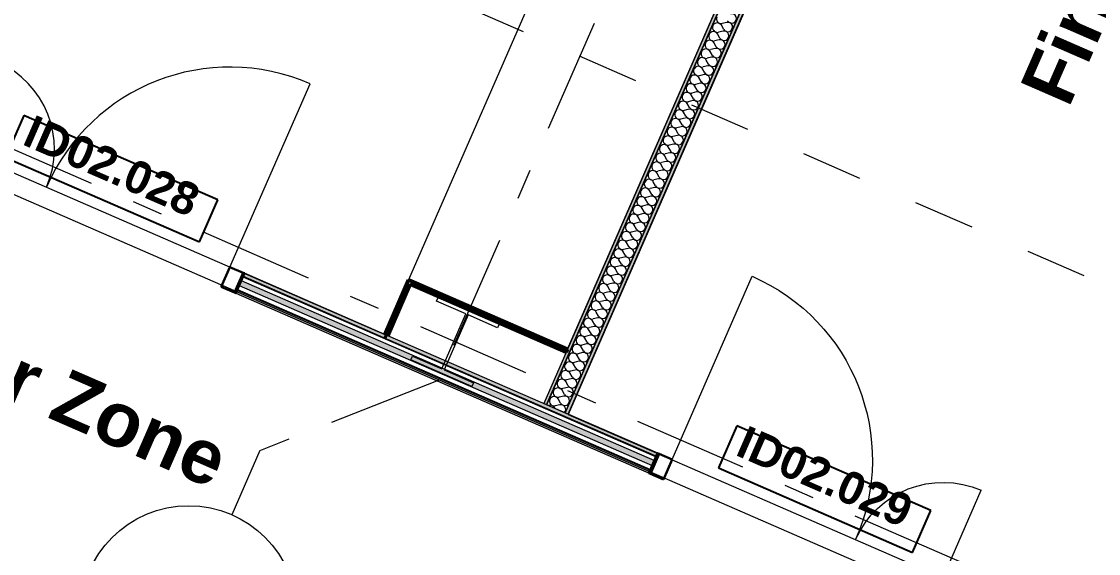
# Model space of a CAD drawing. Header units: millimetres. Extents: x -37281 to 954596, y -59787 to 956680.
# Drawn here: x 859910 to 864880, y -33554 to -31096 of the extents above; entities that cross this region are included whole.
import ezdxf
from ezdxf.enums import TextEntityAlignment as Align

# ---------------------------------------------------------------- set-up
doc = ezdxf.new("R2010")
doc.units = ezdxf.units.MM
doc.header["$MEASUREMENT"] = 0
doc.linetypes.add('Dashed', pattern=[564.444447, 282.222223, -282.222223])
doc.linetypes.add('Double Dashed', pattern=[1093.611073, 529.166651, -211.666656, 141.111112, -211.666656])
for name, color, linetype in [('A-25-M_Wall_Int', 7, 'Continuous'), ('A-95-MC_Marker_Section_P2.Marker', 7, 'Continuous'), ('COLUMN.IFC Import', 7, 'Continuous'), ('New_A-05-M_Gross_Int_Circulation', 7, 'Continuous'), ('New_A-15-MG_Structural_Grid_Phase_2', 7, 'Continuous'), ('New_A-25-M_Wall_Int', 7, 'Continuous'), ('New_A-35-M_FFE-Zone', 7, 'Continuous'), ('New_A-35-M_FFE_Fixed', 7, 'Continuous'), ('New_ArchiCAD Door Markers', 7, 'Continuous'), ('New_ArchiCAD Doors', 7, 'Continuous')]:
    doc.layers.add(name, color=color, linetype=linetype)
for name, color, linetype, lineweight, true_color in [('A-25-M_Wall_Int_Pen_No__107', 7, 'Continuous', 15, 0xa6a6a6), ('A-25-M_Wall_Int_Pen_No__27', 7, 'Continuous', 50, 0x2a2a2a), ('New_A-05-M_Gross_Int_Circulation_Pen_No__74', 7, 'Continuous', 20, 0x606060), ('New_A-15-MG_Structural_Grid_Phase_2_Pen_No__222', 7, 'Continuous', 13, 0x65af33), ('New_A-25-M_Wall_Int_Pen_No__107', 7, 'Continuous', 15, 0xa6a6a6), ('New_A-35-M_FFE-Zone_Pen_No__74', 7, 'Continuous', 20, 0x606060), ('New_A-35-M_FFE_Fixed_Pen_No__64', 7, 'Continuous', 20, 0x606060), ('New_ArchiCAD Doors_Pen_No__43', 7, 'Continuous', 30, 0x444444), ('New_ArchiCAD Doors_Pen_No__63', 7, 'Continuous', 20, 0x606060)]:
    doc.layers.add(name, color=color, linetype=linetype, lineweight=lineweight, true_color=true_color)
for name, color, linetype, lineweight in [('A-95-MC_Marker_Section_P2.Marker_Pen_No__1', 7, 'Continuous', 13), ('COLUMN.IFC Import_Pen_No__2', 8, 'Continuous', 15), ('New_A-25-M_Wall_Int_Pen_No__1', 7, 'Continuous', 13), ('New_ArchiCAD Door Markers_Pen_No__1', 7, 'Continuous', 13), ('New_ArchiCAD Door Markers_Pen_No__5', 7, 'Continuous', 25), ('New_ArchiCAD Doors_Pen_No__1', 7, 'Continuous', 13), ('New_ArchiCAD Zone Stamps_Pen_No__9', 7, 'Continuous', 13)]:
    doc.layers.add(name, color=color, linetype=linetype, lineweight=lineweight)
doc.styles.add('GENERATED_STYLE_1', font='')
doc.styles.add('GENERATED_STYLE_2', font='')
doc.styles.add('GENERATED_STYLE_3', font='')
doc.styles.add('GENERATED_STYLE_4', font='')
doc.styles.get('GENERATED_STYLE_1').set_extended_font_data('Swis721 BT', bold=True)
doc.styles.get('GENERATED_STYLE_2').set_extended_font_data('Arial', bold=True)
doc.styles.get('GENERATED_STYLE_3').set_extended_font_data('Arial')
doc.styles.get('GENERATED_STYLE_4').set_extended_font_data('Swis721 BT')

# ---------------------------------------------------------------- blocks, each defined once
blk = doc.blocks.new('P2 Gross Second Floor Zone_SF01_61_2', base_point=(857454.4, -35091.6))
at = {"layer": 'New_ArchiCAD Zone Stamps_Pen_No__9'}
for tag, height, style, p in [('ROOM_NAME', 250, 'GENERATED_STYLE_2', (856494.7, -31111.8)), ('ROOM_NUMBER', 200, 'GENERATED_STYLE_3', (856306.3, -31532.5)), ('measuredAreaCode', 200, 'GENERATED_STYLE_3', (856149.2, -31892.6)), ('DUMMY_649', 200, 'GENERATED_STYLE_3', (856456.6, -32026.7)), ('DUMMY_650', 200, 'GENERATED_STYLE_3', (857295.5, -32392.4)), ('DUMMY_651', 133.3, 'GENERATED_STYLE_3', (857574.8, -32499))]:
    blk.add_attdef(tag, text='', height=height, rotation=336.4404, dxfattribs=dict(at, style=style)).set_placement(p, align=Align.TOP_LEFT)
blk = doc.blocks.new('Corridor 01- Second_INB 2350_68_2', base_point=(872831.4, -39020.1))
at = {"layer": 'New_A-05-M_Gross_Int_Circulation_Pen_No__74', "linetype": 'Continuous'}
blk.add_line((879407.8, -40414), (858085.4, -31116.4), dxfattribs=at)
at = {"layer": 'New_ArchiCAD Zone Stamps_Pen_No__9'}
for tag, height, style, p in [('ROOM_NAME', 250, 'GENERATED_STYLE_2', (871780.1, -37365.2)), ('zoneNameLine2', 250, 'GENERATED_STYLE_2', (871591.7, -37797.4)), ('ROOM_NUMBER', 200, 'GENERATED_STYLE_3', (871403.3, -38218.1)), ('measuredAreaCode', 200, 'GENERATED_STYLE_3', (871246.2, -38578.2)), ('ROOM_HOLES_PRM', 200, 'GENERATED_STYLE_3', (871553.6, -38712.2)), ('DUMMY_649', 200, 'GENERATED_STYLE_3', (872043, -38925.6)), ('DUMMY_650', 133.3, 'GENERATED_STYLE_3', (872322.3, -39032.1))]:
    blk.add_attdef(tag, text='', height=height, rotation=336.4404, dxfattribs=dict(at, style=style)).set_placement(p, align=Align.TOP_LEFT)
blk = doc.blocks.new('Physics Lab_INB 2301_70_2', base_point=(860961, -30238.9))
at = {"layer": 'New_A-35-M_FFE-Zone_Pen_No__74', "linetype": 'Continuous'}
for p, q in [((862429.4, -32609.5), (864074.1, -28837.6)), ((858363.9, -31136.9), (861586.1, -32541.9)), ((861586.1, -32541.9), (861696.1, -32289.7)), ((861696.1, -32289.7), (862429.4, -32609.5))]:
    blk.add_line(p, q, dxfattribs=at)
at = {"layer": 'New_ArchiCAD Zone Stamps_Pen_No__9'}
for tag, height, style, p in [('ROOM_NAME', 250, 'GENERATED_STYLE_2', (860503.2, -28842.9)), ('zoneNameLine2', 250, 'GENERATED_STYLE_2', (860314.8, -29275)), ('ROOM_NUMBER', 200, 'GENERATED_STYLE_3', (860126.4, -29695.7)), ('measuredAreaCode', 200, 'GENERATED_STYLE_3', (859969.3, -30055.8)), ('DUMMY_649', 200, 'GENERATED_STYLE_3', (860276.7, -30189.9)), ('DUMMY_650', 200, 'GENERATED_STYLE_3', (860766.1, -30403.2)), ('DUMMY_651', 133.3, 'GENERATED_STYLE_3', (861045.4, -30509.8))]:
    blk.add_attdef(tag, text='', height=height, rotation=336.4404, dxfattribs=dict(at, style=style)).set_placement(p, align=Align.TOP_LEFT)
blk = doc.blocks.new('Final Year Project Area_INB 2304_72_2', base_point=(865739.7, -28649))
at = {"layer": 'New_A-35-M_FFE-Zone_Pen_No__74', "linetype": 'Continuous'}
for p, q in [((866709.2, -23104.8), (862433.1, -32911.2)), ((862433.1, -32911.2), (865334.3, -34176.3))]:
    blk.add_line(p, q, dxfattribs=at)
at = {"layer": 'New_ArchiCAD Zone Stamps_Pen_No__9'}
for tag, height, style, p in [('zoneNameLine2', 250, 'GENERATED_STYLE_2', (864945.2, -31588.2)), ('ROOM_NAME', 250, 'GENERATED_STYLE_2', (864513, -31399.8)), ('DUMMY_650', 200, 'GENERATED_STYLE_3', (866084.8, -31125.5)), ('measuredAreaCode', 200, 'GENERATED_STYLE_3', (865737.4, -31922.2)), ('ROOM_NUMBER', 200, 'GENERATED_STYLE_3', (865377.3, -31765.2)), ('DUMMY_651', 133.3, 'GENERATED_STYLE_3', (866206.6, -30831)), ('DUMMY_649', 200, 'GENERATED_STYLE_3', (865871.4, -31614.8))]:
    blk.add_attdef(tag, text='', height=height, rotation=66.4404, dxfattribs=dict(at, style=style)).set_placement(p, align=Align.TOP_LEFT)
blk = doc.blocks.new('Laboratory Workstation_14')
at = {"layer": 'New_A-35-M_FFE_Fixed_Pen_No__64', "linetype": 'Continuous'}
for p, q in [((1814.9, 800), (0, 800)), ((0, 800), (0, 0)), ((1814.9, 0), (1814.9, 800)), ((0, 0), (1814.9, 0))]:
    blk.add_line(p, q, dxfattribs=at)
blk = doc.blocks.new('*X1015', base_point=(864302.5, 0))
at = {"layer": 'New_A-25-M_Wall_Int_Pen_No__107', "linetype": 'Continuous'}
blk.add_hatch(color=256, dxfattribs=at).paths.add_polyline_path([(857062.8, -33366.5), (857063.3, -33367.8), (857650.7, -33624), (857660.7, -33601.1), (857072.4, -33344.5)])
blk = doc.blocks.new('*X1016', base_point=(864302.5, 0))
at = {"layer": 'New_A-25-M_Wall_Int_Pen_No__107', "linetype": 'Continuous'}
blk.add_hatch(color=256, dxfattribs=at).paths.add_polyline_path([(859319.8, -34324.5), (859309.8, -34347.4), (860021.5, -34657.8), (860031.5, -34634.8)])
blk = doc.blocks.new('*X1017', base_point=(864302.5, 0))
at = {"layer": 'New_A-25-M_Wall_Int_Pen_No__107', "linetype": 'Continuous'}
blk.add_hatch(color=256, dxfattribs=at).paths.add_polyline_path([(857072.4, -33344.5), (857050.4, -33334.9), (857062.8, -33366.5)])
blk = doc.blocks.new('Double Door 19_3')
at = {"layer": 'New_ArchiCAD Doors_Pen_No__1', "linetype": 'Continuous'}
for p, q in [((-905, 0), (-905, -15)), ((905, 0), (905, -15)), ((-905, -15), (-905, -18)), ((-905, -18), (-905, -38)), ((-905, -38), (-905, -63)), ((905, -15), (905, -18)), ((905, -18), (905, -38)), ((905, -38), (905, -63)), ((-905, -63), (-905, -82)), ((-905, -82), (-905, -85)), ((-905, -85), (-905, -100)), ((905, -63), (905, -82)), ((905, -82), (905, -85)), ((905, -85), (905, -100))]:
    blk.add_line(p, q, dxfattribs=at)
at = {"layer": 'New_ArchiCAD Doors_Pen_No__43', "linetype": 'Continuous'}
for p, q in [((-898, 0), (-905, 0)), ((-905, 0), (-905, -100)), ((-832, 0), (-898, 0)), ((-898, 0), (-898, -100)), ((-832, -100), (-832, 0)), ((898, 0), (832, 0)), ((832, 0), (832, -100)), ((898, 0), (905, 0)), ((898, -100), (898, 0)), ((905, 0), (905, -100)), ((-898, -100), (-905, -100)), ((-898, -100), (-832, -100)), ((832, -100), (898, -100)), ((898, -100), (905, -100))]:
    blk.add_line(p, q, dxfattribs=at)
at = {"layer": 'New_ArchiCAD Doors_Pen_No__63', "linetype": 'Continuous'}
for p, q in [((-832, 0), (-70.8, 335.9)), ((832, 0), (70.8, 335.9)), ((-832, 0), (832, 0)), ((832, -100), (-832, -100))]:
    blk.add_line(p, q, dxfattribs=at)
for centre, start, end in [((-832, 0), 0, 23.8122), ((832, 0), 156.1878, 180)]:
    blk.add_arc(centre, 832, start, end, dxfattribs=at)
blk = doc.blocks.new('Door Stamp 17_14')
at = {"layer": 'New_ArchiCAD Door Markers_Pen_No__5', "linetype": 'Continuous'}
for p, q in [((488.6, -160), (-488.6, -160)), ((-488.6, -160), (-488.6, -371.8)), ((488.6, -371.8), (488.6, -160)), ((-488.6, -371.8), (488.6, -371.8)), ((-488.6, -371.8), (488.6, -371.8))]:
    blk.add_line(p, q, dxfattribs=at)
at = {"layer": 'New_ArchiCAD Door Markers_Pen_No__1', "style": 'GENERATED_STYLE_1'}
blk.add_attdef('AC_WIDO_ID', text='', height=150, dxfattribs=at).set_placement((-429.7, -327), align=Align.BOTTOM_LEFT)
blk = doc.blocks.new('Wall_313_2', base_point=(856990.8, -33376.6))
at = {"layer": 'A-25-M_Wall_Int_Pen_No__107', "linetype": 'Continuous'}
for points in [[(857030.8, -33284.9), (857038.5, -33304.7), (857044.5, -33290.9)], [(857074.7, -33396.8), (857082.5, -33416.6), (857088.5, -33402.8)]]:
    blk.add_hatch(color=256, dxfattribs=at).paths.add_polyline_path(points)
at = {"layer": 'A-25-M_Wall_Int_Pen_No__107', "linetype": 'Continuous', "lineweight": 0, "true_color": 0x535353}
for points in [[(857038.5, -33304.7), (857040.1, -33308.6), (857041.3, -33305.9)], [(857073.2, -33392.9), (857074.7, -33396.8), (857075.9, -33394.1)]]:
    blk.add_hatch(color=251, dxfattribs=at).paths.add_polyline_path(points)
at = {"layer": 'New_A-25-M_Wall_Int_Pen_No__107', "linetype": 'Continuous'}
for points in [[(857044.5, -33290.9), (857038.5, -33304.7), (857669.9, -33580), (857675.9, -33566.2)], [(857082.5, -33416.6), (857635.9, -33657.9), (857641.9, -33644.1), (857088.5, -33402.8)], [(859329, -34303.4), (860040.7, -34613.8), (860046.7, -34600), (859335, -34289.7)], [(859301, -34367.6), (859295, -34381.3), (860006.7, -34691.7), (860012.7, -34677.9)]]:
    blk.add_hatch(color=256, dxfattribs=at).paths.add_polyline_path(points)
at = {"layer": 'New_A-25-M_Wall_Int_Pen_No__107', "linetype": 'Continuous', "lineweight": 0, "true_color": 0x535353}
for points in [[(857040.1, -33308.6), (857668.7, -33582.7), (857669.9, -33580), (857041.3, -33305.9)], [(857074.7, -33396.8), (857641.9, -33644.1), (857643.1, -33641.4), (857075.9, -33394.1)], [(859327.8, -34306.2), (860039.5, -34616.5), (860040.7, -34613.8), (859329, -34303.4)], [(859301, -34367.6), (860012.7, -34677.9), (860013.9, -34675.2), (859302.2, -34364.8)]]:
    blk.add_hatch(color=251, dxfattribs=at).paths.add_polyline_path(points)
at = {"layer": 'New_A-25-M_Wall_Int_Pen_No__1', "linetype": 'Continuous'}
for p, q in [((857041.3, -33305.9), (857038.5, -33304.7)), ((857057.5, -33316.2), (857040.1, -33308.6)), ((857669.9, -33580), (857041.3, -33305.9)), ((857072.4, -33344.5), (857050.4, -33334.9)), ((857668.7, -33582.7), (857057.5, -33316.2)), ((857660.7, -33601.1), (857072.4, -33344.5)), ((857080.7, -33375.4), (857063.3, -33367.8)), ((857075.9, -33394.1), (857073.2, -33392.9)), ((857088.5, -33402.8), (857074.7, -33396.8)), ((857643.1, -33641.4), (857075.9, -33394.1)), ((857650.7, -33624), (857080.7, -33375.4)), ((857641.9, -33644.1), (857088.5, -33402.8)), ((857668.7, -33582.7), (857660.7, -33601.1)), ((857669.9, -33580), (857668.7, -33582.7)), ((857675.9, -33566.2), (857669.9, -33580)), ((857641.9, -33644.1), (857635.9, -33657.9)), ((857643.1, -33641.4), (857641.9, -33644.1)), ((857650.7, -33624), (857643.1, -33641.4)), ((857660.7, -33601.1), (857650.7, -33624)), ((859335, -34289.7), (859329, -34303.4)), ((859319.8, -34324.5), (859309.8, -34347.4)), ((859327.8, -34306.2), (859319.8, -34324.5)), ((860031.5, -34634.8), (859319.8, -34324.5)), ((859329, -34303.4), (859327.8, -34306.2)), ((860039.5, -34616.5), (859327.8, -34306.2)), ((860040.7, -34613.8), (859329, -34303.4)), ((859301, -34367.6), (859295, -34381.3)), ((859302.2, -34364.8), (859301, -34367.6)), ((860012.7, -34677.9), (859301, -34367.6)), ((859309.8, -34347.4), (859302.2, -34364.8)), ((860013.9, -34675.2), (859302.2, -34364.8)), ((860021.5, -34657.8), (859309.8, -34347.4))]:
    blk.add_line(p, q, dxfattribs=at)
at = {"layer": 'New_A-25-M_Wall_Int_Pen_No__1', "linetype": 'Continuous', "flags": 128}
for points in [[(857030.8, -33284.9), (857044.5, -33290.9)], [(857675.9, -33566.2), (857044.5, -33290.9)], [(857082.5, -33416.6), (857635.9, -33657.9)], [(860046.7, -34600), (859335, -34289.7)], [(859295, -34381.3), (860006.7, -34691.7)], [(860031.5, -34634.8), (860021.5, -34657.8)], [(860039.5, -34616.5), (860031.5, -34634.8)], [(860040.7, -34613.8), (860039.5, -34616.5)], [(860046.7, -34600), (860040.7, -34613.8)], [(860012.7, -34677.9), (860006.7, -34691.7)], [(860013.9, -34675.2), (860012.7, -34677.9)], [(860021.5, -34657.8), (860013.9, -34675.2)]]:
    blk.add_lwpolyline(points, dxfattribs=at)
at = {"layer": 'New_A-25-M_Wall_Int', "color": 250, "lineweight": 50, "true_color": 0x2a2a2a}
for name in ['*X1017', '*X1015', '*X1016']:
    blk.add_blockref(name, (864302.5, 0), dxfattribs=at)
at = {"layer": 'New_ArchiCAD Door Markers'}
ref = blk.add_blockref('Door Stamp 17_14', (858505.4, -33927.9), dxfattribs=dict(at, rotation=336.4404115839981))
ref.add_attrib('AC_WIDO_ID', 'ID02.041', dxfattribs={"layer": 'New_ArchiCAD Door Markers_Pen_No__1', "color": 7, "height": 150, "rotation": 336.4404, "style": 'GENERATED_STYLE_1'}).set_placement((857962.9, -34052.1), align=Align.BOTTOM_LEFT)
at = {"layer": 'New_ArchiCAD Doors', "color": 251, "linetype": 'Continuous', "lineweight": 20, "true_color": 0x606060, "xscale": -1, "zscale": 1000, "rotation": 336.4404115839981}
blk.add_blockref('Double Door 19_3', (858505.4, -33927.9), dxfattribs=at)
blk = doc.blocks.new('*X1020', base_point=(864302.5, 0))
at = {"layer": 'New_A-25-M_Wall_Int_Pen_No__107', "linetype": 'Continuous'}
for p, q in [((863150.7, -31132.2), (863139.9, -31113.1)), ((863164.8, -31100.1), (863143.4, -31105.1)), ((863133.2, -31172.4), (863122.4, -31153.3)), ((863147.2, -31140.2), (863125.9, -31145.3)), ((863115.7, -31212.5), (863104.9, -31193.5)), ((863129.7, -31180.4), (863108.4, -31185.4)), ((863094.7, -31260.7), (863073.4, -31265.7)), ((863098.2, -31252.7), (863087.4, -31233.6)), ((863112.2, -31220.5), (863090.9, -31225.6)), ((863063.2, -31333), (863052.4, -31313.9)), ((863077.2, -31300.9), (863055.9, -31305.9)), ((863080.7, -31292.8), (863069.9, -31273.8)), ((863045.7, -31373.1), (863034.9, -31354.1)), ((863059.7, -31341), (863038.4, -31346.1)), ((863028.2, -31413.3), (863017.4, -31394.2)), ((863042.2, -31381.2), (863020.9, -31386.2)), ((863007.2, -31461.5), (862985.8, -31466.5)), ((863010.7, -31453.5), (862999.9, -31434.4)), ((863024.7, -31421.3), (863003.4, -31426.4)), ((862989.6, -31501.6), (862968.3, -31506.7)), ((862993.2, -31493.6), (862982.3, -31474.6)), ((862958.1, -31573.9), (862947.3, -31554.9)), ((862972.1, -31541.8), (862950.8, -31546.8)), ((862975.6, -31533.8), (862964.8, -31514.7)), ((862940.6, -31614.1), (862929.8, -31595)), ((862954.6, -31582), (862933.3, -31587)), ((862923.1, -31654.2), (862912.3, -31635.2)), ((862937.1, -31622.1), (862915.8, -31627.2)), ((862902.1, -31702.4), (862880.8, -31707.5)), ((862905.6, -31694.4), (862894.8, -31675.4)), ((862919.6, -31662.3), (862898.3, -31667.3)), ((862870.6, -31774.7), (862859.8, -31755.7)), ((862884.6, -31742.6), (862863.3, -31747.6)), ((862888.1, -31734.6), (862877.3, -31715.5)), ((862853.1, -31814.9), (862842.3, -31795.8)), ((862867.1, -31782.7), (862845.8, -31787.8)), ((862835.6, -31855), (862824.7, -31836)), ((862849.6, -31822.9), (862828.2, -31827.9)), ((862814.5, -31903.2), (862793.2, -31908.3)), ((862818, -31895.2), (862807.2, -31876.1)), ((862832.1, -31863.1), (862810.7, -31868.1)), ((862783, -31975.5), (862772.2, -31956.5)), ((862797, -31943.4), (862775.7, -31948.4)), ((862800.5, -31935.3), (862789.7, -31916.3)), ((862765.5, -32015.7), (862754.7, -31996.6)), ((862779.5, -31983.5), (862758.2, -31988.6)), ((862748, -32055.8), (862737.2, -32036.8)), ((862762, -32023.7), (862740.7, -32028.7)), ((862727, -32104), (862705.7, -32109.1)), ((862730.5, -32096), (862719.7, -32076.9)), ((862744.5, -32063.9), (862723.2, -32068.9)), ((862695.5, -32176.3), (862684.7, -32157.2)), ((862709.5, -32144.2), (862688.2, -32149.2)), ((862713, -32136.1), (862702.2, -32117.1)), ((862678, -32216.5), (862667.1, -32197.4)), ((862692, -32184.3), (862670.6, -32189.4)), ((862660.4, -32256.6), (862649.6, -32237.6)), ((862674.5, -32224.5), (862653.1, -32229.5)), ((862639.4, -32304.8), (862618.1, -32309.8)), ((862642.9, -32296.8), (862632.1, -32277.7)), ((862656.9, -32264.6), (862635.6, -32269.7)), ((862607.9, -32377.1), (862597.1, -32358)), ((862621.9, -32345), (862600.6, -32350)), ((862625.4, -32336.9), (862614.6, -32317.9)), ((862590.4, -32417.2), (862579.6, -32398.2)), ((862604.4, -32385.1), (862583.1, -32390.2)), ((862572.9, -32457.4), (862562.1, -32438.3)), ((862586.9, -32425.3), (862565.6, -32430.3)), ((862551.9, -32505.6), (862530.6, -32510.6)), ((862555.4, -32497.6), (862544.6, -32478.5)), ((862569.4, -32465.4), (862548.1, -32470.5)), ((862534.4, -32545.7), (862513.1, -32550.8)), ((862537.9, -32537.7), (862527.1, -32518.7)), ((862502.8, -32618), (862492, -32599)), ((862516.9, -32585.9), (862495.5, -32590.9)), ((862520.4, -32577.9), (862509.5, -32558.8)), ((862485.3, -32658.2), (862474.5, -32639.1)), ((862499.3, -32626.1), (862478, -32631.1)), ((862467.8, -32698.3), (862457, -32679.3)), ((862481.8, -32666.2), (862460.5, -32671.3)), ((862446.8, -32746.5), (862425.5, -32751.6)), ((862450.3, -32738.5), (862439.5, -32719.5)), ((862464.3, -32706.4), (862443, -32711.4)), ((862415.3, -32818.8), (862404.5, -32799.8)), ((862429.3, -32786.7), (862408, -32791.7)), ((862432.8, -32778.7), (862422, -32759.6)), ((862397.8, -32859), (862387, -32839.9)), ((862411.8, -32826.9), (862390.5, -32831.9)), ((862371.9, -32884.4), (862369.5, -32880.1)), ((862394.3, -32867), (862373, -32872.1))]:
    blk.add_line(p, q, dxfattribs=at)
for centre, start, end in [((863187.3, -31081.2), 209.5705, 103.3103), ((863120.9, -31124), 156.4404, 283.3103), ((863120.9, -31124), 29.5705, 156.4404), ((863138.4, -31083.8), 156.4404, 283.3103), ((863169.8, -31121.4), 209.5705, 103.3103), ((863103.4, -31164.1), 156.4404, 283.3103), ((863103.4, -31164.1), 29.5705, 156.4404), ((863152.3, -31161.5), 209.5705, 103.3103), ((863085.9, -31204.3), 156.4404, 283.3103), ((863085.9, -31204.3), 29.5705, 156.4404), ((863134.8, -31201.7), 209.5705, 103.3103), ((863050.8, -31284.6), 29.5705, 156.4404), ((863068.4, -31244.4), 156.4404, 283.3103), ((863068.4, -31244.4), 29.5705, 156.4404), ((863099.8, -31282), 209.5705, 103.3103), ((863117.3, -31241.9), 209.5705, 103.3103), ((863033.3, -31324.7), 29.5705, 156.4404), ((863050.8, -31284.6), 156.4404, 283.3103), ((863082.2, -31322.2), 209.5705, 103.3103), ((863015.8, -31364.9), 156.4404, 283.3103), ((863015.8, -31364.9), 29.5705, 156.4404), ((863033.3, -31324.7), 156.4404, 283.3103), ((863064.7, -31362.3), 209.5705, 103.3103), ((862998.3, -31405.1), 156.4404, 283.3103), ((862998.3, -31405.1), 29.5705, 156.4404), ((863047.2, -31402.5), 209.5705, 103.3103), ((862980.8, -31445.2), 156.4404, 283.3103), ((862980.8, -31445.2), 29.5705, 156.4404), ((863012.2, -31482.8), 209.5705, 103.3103), ((863029.7, -31442.6), 209.5705, 103.3103), ((862945.8, -31525.5), 29.5705, 156.4404), ((862963.3, -31485.4), 156.4404, 283.3103), ((862963.3, -31485.4), 29.5705, 156.4404), ((862994.7, -31523), 209.5705, 103.3103), ((862928.3, -31565.7), 156.4404, 283.3103), ((862928.3, -31565.7), 29.5705, 156.4404), ((862945.8, -31525.5), 156.4404, 283.3103), ((862977.2, -31563.1), 209.5705, 103.3103), ((862910.8, -31605.8), 156.4404, 283.3103), ((862910.8, -31605.8), 29.5705, 156.4404), ((862959.7, -31603.3), 209.5705, 103.3103), ((862893.2, -31646), 156.4404, 283.3103), ((862893.2, -31646), 29.5705, 156.4404), ((862924.6, -31683.6), 209.5705, 103.3103), ((862942.2, -31643.4), 209.5705, 103.3103), ((862858.2, -31726.3), 29.5705, 156.4404), ((862875.7, -31686.2), 156.4404, 283.3103), ((862875.7, -31686.2), 29.5705, 156.4404), ((862907.1, -31723.7), 209.5705, 103.3103), ((862840.7, -31766.5), 156.4404, 283.3103), ((862840.7, -31766.5), 29.5705, 156.4404), ((862858.2, -31726.3), 156.4404, 283.3103), ((862889.6, -31763.9), 209.5705, 103.3103), ((862823.2, -31806.6), 156.4404, 283.3103), ((862823.2, -31806.6), 29.5705, 156.4404), ((862872.1, -31804.1), 209.5705, 103.3103), ((862805.7, -31846.8), 156.4404, 283.3103), ((862805.7, -31846.8), 29.5705, 156.4404), ((862854.6, -31844.2), 209.5705, 103.3103), ((862770.7, -31927.1), 29.5705, 156.4404), ((862788.2, -31886.9), 156.4404, 283.3103), ((862788.2, -31886.9), 29.5705, 156.4404), ((862819.6, -31924.5), 209.5705, 103.3103), ((862837.1, -31884.4), 209.5705, 103.3103), ((862753.2, -31967.3), 156.4404, 283.3103), ((862753.2, -31967.3), 29.5705, 156.4404), ((862770.7, -31927.1), 156.4404, 283.3103), ((862802.1, -31964.7), 209.5705, 103.3103), ((862735.6, -32007.4), 156.4404, 283.3103), ((862735.6, -32007.4), 29.5705, 156.4404), ((862784.6, -32004.9), 209.5705, 103.3103), ((862718.1, -32047.6), 156.4404, 283.3103), ((862718.1, -32047.6), 29.5705, 156.4404), ((862767.1, -32045), 209.5705, 103.3103), ((862683.1, -32127.9), 29.5705, 156.4404), ((862700.6, -32087.7), 156.4404, 283.3103), ((862700.6, -32087.7), 29.5705, 156.4404), ((862732, -32125.3), 209.5705, 103.3103), ((862749.5, -32085.2), 209.5705, 103.3103), ((862665.6, -32168.1), 29.5705, 156.4404), ((862683.1, -32127.9), 156.4404, 283.3103), ((862714.5, -32165.5), 209.5705, 103.3103), ((862648.1, -32208.2), 156.4404, 283.3103), ((862648.1, -32208.2), 29.5705, 156.4404), ((862665.6, -32168.1), 156.4404, 283.3103), ((862697, -32205.6), 209.5705, 103.3103), ((862630.6, -32248.4), 156.4404, 283.3103), ((862630.6, -32248.4), 29.5705, 156.4404), ((862679.5, -32245.8), 209.5705, 103.3103), ((862595.6, -32328.7), 29.5705, 156.4404), ((862613.1, -32288.5), 156.4404, 283.3103), ((862613.1, -32288.5), 29.5705, 156.4404), ((862644.5, -32326.1), 209.5705, 103.3103), ((862662, -32286), 209.5705, 103.3103), ((862578.1, -32368.8), 29.5705, 156.4404), ((862595.6, -32328.7), 156.4404, 283.3103), ((862627, -32366.3), 209.5705, 103.3103), ((862560.5, -32409), 156.4404, 283.3103), ((862560.5, -32409), 29.5705, 156.4404), ((862578.1, -32368.8), 156.4404, 283.3103), ((862609.5, -32406.4), 209.5705, 103.3103), ((862543, -32449.2), 156.4404, 283.3103), ((862543, -32449.2), 29.5705, 156.4404), ((862591.9, -32446.6), 209.5705, 103.3103), ((862525.5, -32489.3), 156.4404, 283.3103), ((862525.5, -32489.3), 29.5705, 156.4404), ((862556.9, -32526.9), 209.5705, 103.3103), ((862574.4, -32486.7), 209.5705, 103.3103), ((862490.5, -32569.6), 29.5705, 156.4404), ((862508, -32529.5), 156.4404, 283.3103), ((862508, -32529.5), 29.5705, 156.4404), ((862539.4, -32567.1), 209.5705, 103.3103), ((862473, -32609.8), 156.4404, 283.3103), ((862473, -32609.8), 29.5705, 156.4404), ((862490.5, -32569.6), 156.4404, 283.3103), ((862521.9, -32607.2), 209.5705, 103.3103), ((862455.5, -32649.9), 156.4404, 283.3103), ((862455.5, -32649.9), 29.5705, 156.4404), ((862504.4, -32647.4), 209.5705, 103.3103), ((862438, -32690.1), 156.4404, 283.3103), ((862438, -32690.1), 29.5705, 156.4404), ((862469.4, -32727.7), 209.5705, 103.3103), ((862486.9, -32687.5), 209.5705, 103.3103), ((862402.9, -32770.4), 29.5705, 156.4404), ((862420.5, -32730.3), 156.4404, 283.3103), ((862420.5, -32730.3), 29.5705, 156.4404), ((862451.9, -32767.9), 209.5705, 103.3103), ((862385.4, -32810.6), 156.4404, 283.3103), ((862385.4, -32810.6), 29.5705, 156.4404), ((862402.9, -32770.4), 156.4404, 283.3103), ((862434.3, -32808), 209.5705, 103.3103), ((862367.9, -32850.7), 156.4404, 283.3103), ((862367.9, -32850.7), 29.5705, 156.4404), ((862416.8, -32848.2), 209.5705, 103.3103), ((862350.4, -32890.9), 29.5705, 114.8478), ((862399.3, -32888.3), 316.7967, 103.3103)]:
    blk.add_arc(centre, 21.9, start, end, dxfattribs=at)
blk = doc.blocks.new('Wall_314_2', base_point=(862433.1, -32911.1))
at = {"layer": 'New_A-25-M_Wall_Int_Pen_No__107', "linetype": 'Continuous', "lineweight": 0, "true_color": 0x535353}
for points in [[(862419.4, -32905.1), (866691.8, -23107), (866690.9, -23106.6), (862418.5, -32904.7)], [(864132.6, -28740.9), (862333.2, -32867.5), (862334.1, -32867.9), (864133.5, -28741.3)]]:
    blk.add_hatch(color=251, dxfattribs=at).paths.add_polyline_path(points)
at = {"layer": 'New_A-25-M_Wall_Int_Pen_No__107', "linetype": 'Continuous'}
for points in [[(862433.1, -32911.1), (866705.6, -23113), (866691.8, -23107), (862419.4, -32905.1)], [(864086.1, -28810.1), (862319.5, -32861.5), (862333.2, -32867.5), (864099.9, -28816.1)]]:
    blk.add_hatch(color=256, dxfattribs=at).paths.add_polyline_path(points)
at = {"layer": 'New_A-25-M_Wall_Int_Pen_No__1', "linetype": 'Continuous'}
for p, q in [((862418.5, -32904.7), (866690.9, -23106.6)), ((862419.4, -32905.1), (866691.8, -23107)), ((862334.1, -32867.9), (864133.5, -28741.3)), ((862333.2, -32867.5), (864099.9, -28816.1))]:
    blk.add_line(p, q, dxfattribs=at)
at = {"layer": 'New_A-25-M_Wall_Int_Pen_No__1', "linetype": 'Continuous', "flags": 128}
for points in [[(862433.1, -32911.1), (866705.6, -23113)], [(864086.1, -28810.1), (862319.5, -32861.5)], [(862319.5, -32861.5), (862433.1, -32911.1)]]:
    blk.add_lwpolyline(points, dxfattribs=at)
at = {"layer": 'New_A-25-M_Wall_Int', "color": 250, "lineweight": 50, "true_color": 0x2a2a2a}
blk.add_blockref('*X1020', (864302.5, 0), dxfattribs=at)
blk = doc.blocks.new('*X1034', base_point=(864302.5, 0))
at = {"layer": 'New_A-25-M_Wall_Int_Pen_No__107', "linetype": 'Continuous'}
blk.add_hatch(color=256, dxfattribs=at).paths.add_polyline_path([(860923.7, -32293.4), (860913.7, -32316.3), (862820.8, -33147.9), (862830.8, -33125)])
blk = doc.blocks.new('Double Door Asymmetric 19_11')
at = {"layer": 'New_ArchiCAD Doors_Pen_No__1', "linetype": 'Continuous'}
for p, q in [((-755, 0), (-755, -15)), ((755, 0), (755, -15)), ((-755, -15), (-755, -18)), ((-755, -18), (-755, -37)), ((-755, -37), (-755, -62)), ((755, -15), (755, -18)), ((755, -18), (755, -37)), ((755, -37), (755, -62)), ((-755, -62), (-755, -82)), ((-755, -82), (-755, -85)), ((-755, -85), (-755, -100)), ((755, -62), (755, -82)), ((755, -82), (755, -85)), ((755, -85), (755, -100))]:
    blk.add_line(p, q, dxfattribs=at)
at = {"layer": 'New_ArchiCAD Doors_Pen_No__43', "linetype": 'Continuous'}
for p, q in [((-748, 0), (-755, 0)), ((-755, 0), (-755, -100)), ((-682, 0), (-748, 0)), ((-748, 0), (-748, -100)), ((-682, -100), (-682, 0)), ((748, 0), (682, 0)), ((682, 0), (682, -100)), ((748, 0), (755, 0)), ((748, -100), (748, 0)), ((755, 0), (755, -100)), ((-748, -100), (-755, -100)), ((-748, -100), (-682, -100)), ((682, -100), (748, -100)), ((748, -100), (755, -100))]:
    blk.add_line(p, q, dxfattribs=at)
at = {"layer": 'New_ArchiCAD Doors_Pen_No__63', "linetype": 'Continuous'}
for p, q in [((682, 0), (682, 924)), ((-682, 0), (-682, 440))]:
    blk.add_line(p, q, dxfattribs=at)
for centre, radius, start, end in [((682, 0), 924, 90, 180), ((-682, 0), 440, 0, 90)]:
    blk.add_arc(centre, radius, start, end, dxfattribs=at)
blk = doc.blocks.new('Door Stamp 17_18')
at = {"layer": 'New_ArchiCAD Door Markers_Pen_No__5', "linetype": 'Continuous'}
for p, q in [((506.5, 261.8), (-470.6, 261.8)), ((-470.6, 261.8), (-470.6, 50)), ((506.5, 50), (506.5, 261.8)), ((-470.6, 50), (506.5, 50)), ((-470.6, 50), (506.5, 50))]:
    blk.add_line(p, q, dxfattribs=at)
at = {"layer": 'New_ArchiCAD Door Markers_Pen_No__1', "style": 'GENERATED_STYLE_1'}
blk.add_attdef('AC_WIDO_ID', text='', height=150, dxfattribs=at).set_placement((-411.8, 94.2), align=Align.BOTTOM_LEFT)
blk = doc.blocks.new('Wall_320_2', base_point=(858030.8, -30991.6))
at = {"layer": 'A-25-M_Wall_Int_Pen_No__107', "linetype": 'Continuous'}
blk.add_hatch(color=256, dxfattribs=at).paths.add_polyline_path([(861599.9, -32547.9), (861586.1, -32541.9), (861580.1, -32555.6), (861593.9, -32561.6)])
at = {"layer": 'New_A-25-M_Wall_Int_Pen_No__107', "linetype": 'Continuous', "lineweight": 0, "true_color": 0x535353}
for points in [[(860932.5, -32273.3), (860931.3, -32276), (862838.4, -33107.6), (862839.6, -33104.8)], [(860905.8, -32334.7), (860904.6, -32337.4), (862811.6, -33169), (862812.8, -33166.2)]]:
    blk.add_hatch(color=251, dxfattribs=at).paths.add_polyline_path(points)
at = {"layer": 'New_A-25-M_Wall_Int_Pen_No__107', "linetype": 'Continuous'}
for points in [[(860938.5, -32259.5), (860932.5, -32273.3), (861580.1, -32555.6), (861586.1, -32541.9)], [(860904.6, -32337.4), (860898.6, -32351.2), (862805.6, -33182.7), (862811.6, -33169)], [(861599.9, -32547.9), (861593.9, -32561.6), (862839.6, -33104.8), (862845.6, -33091.1)]]:
    blk.add_hatch(color=256, dxfattribs=at).paths.add_polyline_path(points)
at = {"layer": 'New_A-25-M_Wall_Int_Pen_No__1', "linetype": 'Continuous'}
for p, q in [((860923.7, -32293.4), (860913.7, -32316.3)), ((860931.3, -32276), (860923.7, -32293.4)), ((860923.7, -32293.4), (862830.8, -33125)), ((860932.5, -32273.3), (860931.3, -32276)), ((860931.3, -32276), (862838.4, -33107.6)), ((860938.5, -32259.5), (860932.5, -32273.3)), ((860932.5, -32273.3), (861580.1, -32555.6)), ((860904.6, -32337.4), (860898.6, -32351.2)), ((860905.8, -32334.7), (860904.6, -32337.4)), ((860904.6, -32337.4), (862811.6, -33169)), ((860913.7, -32316.3), (860905.8, -32334.7)), ((860905.8, -32334.7), (862812.8, -33166.2)), ((860913.7, -32316.3), (862820.8, -33147.9)), ((861580.1, -32555.6), (861593.9, -32561.6)), ((861593.9, -32561.6), (862839.6, -33104.8)), ((862845.6, -33091.1), (862839.6, -33104.8)), ((862820.8, -33147.9), (862812.8, -33166.2)), ((862830.8, -33125), (862820.8, -33147.9)), ((862838.4, -33107.6), (862830.8, -33125)), ((862839.6, -33104.8), (862838.4, -33107.6)), ((862811.6, -33169), (862805.6, -33182.7)), ((862812.8, -33166.2), (862811.6, -33169))]:
    blk.add_line(p, q, dxfattribs=at)
at = {"layer": 'New_A-25-M_Wall_Int_Pen_No__1', "linetype": 'Continuous', "flags": 128}
for points in [[(861586.1, -32541.9), (860938.5, -32259.5)], [(860898.6, -32351.2), (862805.6, -33182.7)], [(862845.6, -33091.1), (861599.9, -32547.9)]]:
    blk.add_lwpolyline(points, dxfattribs=at)
at = {"layer": 'New_A-25-M_Wall_Int', "color": 250, "lineweight": 50, "true_color": 0x2a2a2a}
blk.add_blockref('*X1034', (864302.5, 0), dxfattribs=at)
at = {"layer": 'New_ArchiCAD Door Markers'}
ref = blk.add_blockref('Door Stamp 17_18', (860246.5, -31957.7), dxfattribs=dict(at, rotation=336.4404115839982))
ref.add_attrib('AC_WIDO_ID', 'ID02.028', dxfattribs={"layer": 'New_ArchiCAD Door Markers_Pen_No__1', "color": 7, "height": 150, "rotation": 336.4404, "style": 'GENERATED_STYLE_1'}).set_placement((859889, -31702.7), align=Align.BOTTOM_LEFT)
ref = blk.add_blockref('Door Stamp 17_18', (863537.6, -33392.9), dxfattribs=dict(at, rotation=336.4404115839982))
ref.add_attrib('AC_WIDO_ID', 'ID02.029', dxfattribs={"layer": 'New_ArchiCAD Door Markers_Pen_No__1', "color": 7, "height": 150, "rotation": 336.4404, "style": 'GENERATED_STYLE_1'}).set_placement((863180.2, -33138.3), align=Align.BOTTOM_LEFT)
at = {"layer": 'New_ArchiCAD Doors', "color": 251, "linetype": 'Continuous', "lineweight": 20, "true_color": 0x606060, "zscale": 1000, "rotation": 336.4404115839982}
blk.add_blockref('Double Door Asymmetric 19_11', (860246.5, -31957.7), dxfattribs=at)
at = {"layer": 'New_ArchiCAD Doors', "color": 251, "linetype": 'Continuous', "lineweight": 20, "true_color": 0x606060, "xscale": -1, "zscale": 1000, "rotation": 336.4404115839982}
blk.add_blockref('Double Door Asymmetric 19_11', (863537.6, -33392.9), dxfattribs=at)
blk = doc.blocks.new('Wall_406_2', base_point=(862429.4, -32609.5))
at = {"layer": 'A-25-M_Wall_Int_Pen_No__107', "linetype": 'Continuous'}
blk.add_hatch(color=256, dxfattribs=at).paths.add_polyline_path([(862429.4, -32609.5), (861696.1, -32289.7), (861703.8, -32309.4), (862423.4, -32623.2)])
at = {"layer": 'A-25-M_Wall_Int_Pen_No__27', "linetype": 'Continuous', "flags": 128}
for points in [[(862429.4, -32609.5), (861696.1, -32289.7)], [(861703.8, -32309.4), (862423.4, -32623.2)], [(862423.4, -32623.2), (862429.4, -32609.5)]]:
    blk.add_lwpolyline(points, dxfattribs=at)
blk = doc.blocks.new('Wall_407_2', base_point=(861696.1, -32289.7))
at = {"layer": 'A-25-M_Wall_Int_Pen_No__107', "linetype": 'Continuous'}
blk.add_hatch(color=256, dxfattribs=at).paths.add_polyline_path([(861696.1, -32289.7), (861586.1, -32541.9), (861599.9, -32547.9), (861703.8, -32309.4)])
at = {"layer": 'A-25-M_Wall_Int_Pen_No__27', "linetype": 'Continuous', "flags": 128}
for points in [[(861696.1, -32289.7), (861586.1, -32541.9)], [(861599.9, -32547.9), (861703.8, -32309.4)]]:
    blk.add_lwpolyline(points, dxfattribs=at)
blk = doc.blocks.new('Column 20')
at = {"layer": 'COLUMN.IFC Import_Pen_No__2', "linetype": 'Continuous'}
for p, q in [((-153.7, 157.25), (153.7, 157.25)), ((-153.7, 138.55), (-153.7, 157.25)), ((153.7, 157.25), (153.7, 138.55)), ((-6, 138.55), (-153.7, 138.55)), ((-6, -138.55), (-6, 138.55)), ((6, 138.55), (6, -138.55)), ((153.7, 138.55), (6, 138.55)), ((-153.7, -138.55), (-6, -138.55)), ((-153.7, -157.25), (-153.7, -138.55)), ((6, -138.55), (153.7, -138.55)), ((153.7, -138.55), (153.7, -157.25)), ((153.7, -157.25), (-153.7, -157.25))]:
    blk.add_line(p, q, dxfattribs=at)
blk = doc.blocks.new('Standard grid marker_10')
at = {"layer": 'New_A-15-MG_Structural_Grid_Phase_2_Pen_No__222', "linetype": 'Double Dashed'}
blk.add_line((705.1, 0), (53258.1, 0), dxfattribs=at)
at = {"layer": 'New_A-15-MG_Structural_Grid_Phase_2_Pen_No__222', "style": 'GENERATED_STYLE_4'}
for tag, p in [('AC_MarkerText_1_0', (-500, 38.7)), ('AC_MarkerText_1_1', (54463.2, 38.7))]:
    blk.add_attdef(tag, text='', height=350, rotation=180, dxfattribs=at).set_placement(p, align=Align.MIDDLE_CENTER)
blk = doc.blocks.new('Standard grid marker_19')
at = {"layer": 'New_A-15-MG_Structural_Grid_Phase_2_Pen_No__222', "linetype": 'Double Dashed'}
for p, q in [((948.6, 0), (36650.5, 0)), ((36650.5, 0), (37275.5, -625)), ((37275.5, -625), (37599.1, -625))]:
    blk.add_line(p, q, dxfattribs=at)
at = {"layer": 'New_A-15-MG_Structural_Grid_Phase_2_Pen_No__222', "linetype": 'Continuous'}
blk.add_circle((38099.1, -625), 500, dxfattribs=at)
at = {"layer": 'New_A-15-MG_Structural_Grid_Phase_2_Pen_No__222', "linetype": 'Double Dashed'}
blk.add_point((36650.5, 0), dxfattribs=at)
at = {"layer": 'New_A-15-MG_Structural_Grid_Phase_2_Pen_No__222', "style": 'GENERATED_STYLE_4'}
for tag, p in [('AC_MarkerText_1_0', (-500, -588.3)), ('AC_MarkerText_1_1', (38099.1, -588.3))]:
    blk.add_attdef(tag, text='', height=350, rotation=90, dxfattribs=at).set_placement(p, align=Align.MIDDLE_CENTER)
blk = doc.blocks.new('Cutting Plane_4_2', base_point=(838972, -21002.6))
at = {"layer": 'A-95-MC_Marker_Section_P2.Marker_Pen_No__1', "linetype": 'Dashed'}
blk.add_line((839201.2, -21102.5), (886694.4, -41811.9), dxfattribs=at)

msp = doc.modelspace()

# ---------------------------------------------------------------- block references
at = {"layer": 'A-25-M_Wall_Int', "color": 250, "lineweight": 50, "true_color": 0x2a2a2a}
for name, p in [('Wall_407_2', (861696.1, -32289.7)), ('Wall_406_2', (862429.4, -32609.5))]:
    msp.add_blockref(name, p, dxfattribs=at)
at = {"layer": 'A-95-MC_Marker_Section_P2.Marker'}
msp.add_blockref('Cutting Plane_4_2', (838972, -21002.6), dxfattribs=at)
at = {"layer": 'COLUMN.IFC Import', "linetype": 'Continuous', "zscale": 1000, "rotation": 336.4404115839877}
msp.add_blockref('Column 20', (861910.6, -32576.6), dxfattribs=at)
at = {"layer": 'New_A-05-M_Gross_Int_Circulation', "linetype": 'Continuous'}
msp.add_blockref('Corridor 01- Second_INB 2350_68_2', (872831.4, -39020.1), dxfattribs=at)
at = {"layer": 'New_A-15-MG_Structural_Grid_Phase_2', "color": 8, "linetype": 'Continuous', "lineweight": 15, "zscale": 1000}
for name, p, rotation in [('Standard grid marker_19', (876482, 840.1), 246.440411583993), ('Standard grid marker_10', (886942.1, -43491.3), 156.4404115839929)]:
    msp.add_blockref(name, p, dxfattribs=dict(at, rotation=rotation))
at = {"layer": 'New_A-25-M_Wall_Int', "color": 250, "lineweight": 50, "true_color": 0x2a2a2a}
for name, p in [('Wall_314_2', (862433.1, -32911.1)), ('Wall_320_2', (858030.8, -30991.6)), ('Wall_313_2', (856990.8, -33376.6))]:
    msp.add_blockref(name, p, dxfattribs=at)
at = {"layer": 'New_A-35-M_FFE-Zone', "linetype": 'Continuous'}
ref = msp.add_blockref('Final Year Project Area_INB 2304_72_2', (865739.7, -28649), dxfattribs=at)
ref.add_attrib('ROOM_NAME', 'Final Year Project Area', dxfattribs={"layer": 'New_ArchiCAD Zone Stamps_Pen_No__9', "color": 7, "height": 250, "rotation": 66.4404, "style": 'GENERATED_STYLE_2'}).set_placement((864513, -31399.8), align=Align.TOP_LEFT)
msp.add_blockref('Physics Lab_INB 2301_70_2', (860961, -30238.9), dxfattribs=at)
ref = msp.add_blockref('P2 Gross Second Floor Zone_SF01_61_2', (857454.4, -35091.6), dxfattribs=at)
ref.add_attrib('ROOM_NAME', 'P2 Gross Second Floor Zone', dxfattribs={"layer": 'New_ArchiCAD Zone Stamps_Pen_No__9', "color": 7, "height": 250, "rotation": 336.4404, "style": 'GENERATED_STYLE_2'}).set_placement((856494.7, -31111.8), align=Align.TOP_LEFT)
ref.add_attrib('ROOM_NUMBER', 'SF01', dxfattribs={"layer": 'New_ArchiCAD Zone Stamps_Pen_No__9', "color": 7, "height": 200, "rotation": 336.4404, "style": 'GENERATED_STYLE_3'}).set_placement((856306.3, -31532.5), align=Align.TOP_LEFT)
ref.add_attrib('measuredAreaCode', 'A: ', dxfattribs={"layer": 'New_ArchiCAD Zone Stamps_Pen_No__9', "color": 7, "height": 200, "rotation": 336.4404, "style": 'GENERATED_STYLE_3'}).set_placement((856149.2, -31892.6), align=Align.TOP_LEFT)
ref.add_attrib('DUMMY_649', '1,448.9', dxfattribs={"layer": 'New_ArchiCAD Zone Stamps_Pen_No__9', "color": 7, "height": 200, "rotation": 336.4404, "style": 'GENERATED_STYLE_3'}).set_placement((856456.6, -32026.7), align=Align.TOP_LEFT)
ref.add_attrib('DUMMY_650', ' m', dxfattribs={"layer": 'New_ArchiCAD Zone Stamps_Pen_No__9', "color": 7, "height": 200, "rotation": 336.4404, "style": 'GENERATED_STYLE_3'}).set_placement((857295.5, -32392.4), align=Align.TOP_LEFT)
ref.add_attrib('DUMMY_651', '2', dxfattribs={"layer": 'New_ArchiCAD Zone Stamps_Pen_No__9', "color": 7, "height": 133.3, "rotation": 336.4404, "style": 'GENERATED_STYLE_3'}).set_placement((857574.8, -32499), align=Align.TOP_LEFT)
at = {"layer": 'New_A-35-M_FFE_Fixed', "color": 251, "linetype": 'Continuous', "lineweight": 20, "true_color": 0x606060, "zscale": 1000, "rotation": 246.4404115839982}
msp.add_blockref('Laboratory Workstation_14', (862421.5, -30626.1), dxfattribs=at)

doc.saveas('drawing.dxf')
